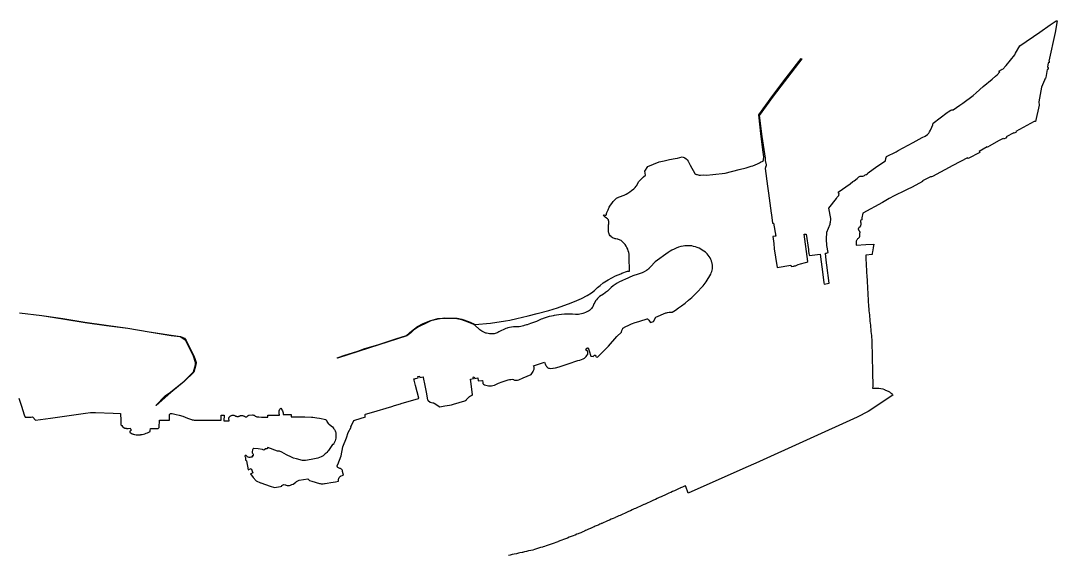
# Model space of a CAD drawing. Header units: inches. Extents: x 700041 to 707276, y 9319434 to 9324899.
# Drawn here: x 702514 to 707276, y 9322442 to 9324899 of the extents above; entities that cross this region are included whole.
import ezdxf

# ---------------------------------------------------------------- set-up
doc = ezdxf.new("R2010")
doc.units = ezdxf.units.IN
doc.header["$MEASUREMENT"] = 0

msp = doc.modelspace()

# ---------------------------------------------------------------- linework, layer by layer
for points in [[(702505.2, 9323164.5), (702517, 9323128), (702530.2, 9323087.6), (702533.8, 9323076.5), (702561.2, 9323077.6), (702568, 9323077.8), (702570, 9323076.2), (702580.9, 9323063.5), (702650.9, 9323072.7), (702811.7, 9323095.1), (702834.8, 9323098.6), (702857.9, 9323097.9), (702937.8, 9323095.5), (702971.5, 9323093.5), (702971.9, 9323090.6), (702972.8, 9323082.1), (702973.6, 9323073.2), (702974, 9323064.2), (702974, 9323063.8), (702974.1, 9323056.6), (702973.8, 9323043.2), (702973.7, 9323041.3), (702977.5, 9323038), (702981.8, 9323034.3), (702989.1, 9323028), (702990.5, 9323026.8), (702999.1, 9323026.8), (702999.8, 9323025.3), (703007.4, 9323025.6), (703015.8, 9323025.9), (703016.1, 9323024.4), (703017.5, 9323023.7), (703018.3, 9323023.1), (703018.9, 9323022.5), (703019.5, 9323021.7), (703019.9, 9323020.9), (703020.2, 9323020), (703020.3, 9323019.1), (703020.3, 9323019), (703020.3, 9323018.1), (703020.2, 9323017.2), (703019.9, 9323016.3), (703019.5, 9323015.5), (703019, 9323014.8), (703018.3, 9323014.1), (703017.6, 9323013.6), (703016.5, 9323012.9), (703015.8, 9323012.3), (703015.4, 9323011.9), (703015.1, 9323011.4), (703014.8, 9323010.9), (703014.7, 9323010.3), (703014.6, 9323009.9), (703014.6, 9323009.5), (703014.6, 9323008.9), (703014.8, 9323008.3), (703015, 9323007.8), (703015.4, 9323007.3), (703015.6, 9323007), (703015.8, 9323006.8), (703017.8, 9323005), (703019.9, 9323003.4), (703020.9, 9323002.7), (703023.9, 9323001.1), (703027, 9322999.8), (703030.3, 9322998.8), (703032.3, 9322998.4), (703036.9, 9322997.5), (703043.9, 9322996.5), (703051, 9322996), (703058.2, 9322996.1), (703061.9, 9322996.4), (703063.9, 9322996.5), (703065.8, 9322996.7), (703072.2, 9322997.3), (703078.5, 9322998.5), (703084.6, 9323000.3), (703090.6, 9323002.7), (703096.8, 9323005.2), (703102.8, 9323008.2), (703108.5, 9323011.7), (703109.1, 9323016.1), (703109.5, 9323025.5), (703145.3, 9323025.5), (703150.4, 9323030.1), (703151.3, 9323063.1), (703151.3, 9323063.9), (703196.8, 9323063.4), (703197, 9323085.9), (703197.2, 9323087.5), (703197.8, 9323089), (703198.6, 9323090.4), (703199.6, 9323091.6), (703200.7, 9323092.6), (703201.9, 9323093.3), (703203.3, 9323093.9), (703204.6, 9323094.3), (703206.1, 9323094.4), (703207.4, 9323094.3), (703208.7, 9323094.1), (703210, 9323093.7), (703216.1, 9323092.5), (703228.3, 9323089.7), (703242.1, 9323086.1), (703257.8, 9323081.3), (703268.9, 9323077.4), (703279.9, 9323073.1), (703297.7, 9323066.5), (703302, 9323065.2), (703306.5, 9323064.3), (703311, 9323063.8), (703315.1, 9323063.8), (703435.3, 9323063), (703435.4, 9323085.6), (703447.8, 9323085.4), (703447.5, 9323060.7), (703471.1, 9323059.8), (703470.2, 9323071.1), (703470.2, 9323072.8), (703470.5, 9323074.4), (703471.1, 9323076), (703472, 9323077.4), (703473.1, 9323078.7), (703474.3, 9323079.7), (703476.4, 9323081.4), (703478.9, 9323083), (703480.7, 9323084.1), (703482.7, 9323085.2), (703484.5, 9323085.8), (703486.3, 9323086.3), (703488.1, 9323086.5), (703490.8, 9323086.4), (703493.4, 9323085.9), (703496.7, 9323084.4), (703501.6, 9323082.1), (703503, 9323081.5), (703504.7, 9323080.8), (703506.5, 9323080.4), (703508, 9323080.1), (703509.3, 9323080), (703511.3, 9323080), (703513.4, 9323080.2), (703514.9, 9323080.5), (703515, 9323080.5), (703516.4, 9323080.9), (703517.7, 9323081.4), (703518.9, 9323081.5), (703521.2, 9323083.6), (703521.3, 9323083.7), (703522.7, 9323084.9), (703525.5, 9323084.9), (703526.2, 9323085), (703527.1, 9323085), (703529.1, 9323084.9), (703532.2, 9323084.5), (703535.3, 9323083.8), (703537, 9323083.3), (703539.7, 9323082.2), (703541.7, 9323081.2), (703545.1, 9323079), (703546.5, 9323078.5), (703547.9, 9323078.2), (703549.3, 9323078.2), (703550.8, 9323078.4), (703552.1, 9323078.8), (703553.4, 9323079.4), (703554.6, 9323080.3), (703555.5, 9323081.1), (703556.2, 9323082.1), (703556.6, 9323082.5), (703557.7, 9323083.5), (703558.9, 9323084.4), (703560.2, 9323085), (703561.6, 9323085.5), (703563.1, 9323085.7), (703578.4, 9323087.3), (703578.8, 9323087.3), (703580.7, 9323087.2), (703582.7, 9323086.9), (703584.5, 9323086.3), (703586.3, 9323085.5), (703587.2, 9323084.9), (703591.6, 9323082.2), (703592.4, 9323081.7), (703595.2, 9323080.3), (703598.2, 9323079.2), (703601.3, 9323078.6), (703603.7, 9323078.4), (703608.4, 9323078), (703620.1, 9323077.6), (703623.2, 9323077.5), (703648.7, 9323076.8), (703648.8, 9323080.6), (703648.8, 9323084.7), (703648.8, 9323085.7), (703649.4, 9323085.7), (703698.1, 9323085.5), (703700.3, 9323085.5), (703703.3, 9323085.5), (703702.3, 9323088.5), (703701.6, 9323091.5), (703701.3, 9323094.7), (703701, 9323100), (703701.4, 9323105.3), (703702.5, 9323110.6), (703704.7, 9323113.7), (703706.1, 9323114.9), (703708.9, 9323118.6), (703716.3, 9323106.5), (703718.6, 9323100.8), (703719.1, 9323096.6), (703719.3, 9323089.9), (703721.4, 9323089.3), (703755.8, 9323088.7), (703756.6, 9323078.4), (703758, 9323078.4), (703819.3, 9323077.8), (703849.5, 9323077.2), (703856, 9323076.6), (703874.5, 9323074.4), (703887.1, 9323072.5), (703915.3, 9323065.5), (703915.8, 9323065.2), (703917.3, 9323063.7), (703918.5, 9323062), (703919.5, 9323060.1), (703919.9, 9323059), (703920.9, 9323056.3), (703923.2, 9323052.3), (703926, 9323048.6), (703929.3, 9323045.4), (703930.5, 9323044.5), (703940.4, 9323036.6), (703945.6, 9323032), (703950.3, 9323027), (703951.5, 9323025.6), (703955.1, 9323021), (703957.3, 9323017.5), (703959.1, 9323013.8), (703960.5, 9323009.9), (703961.3, 9323005.8), (703961.6, 9323001.7), (703961.6, 9323000), (703961.5, 9322992.7), (703961.3, 9322986.8), (703961.3, 9322985.7), (703960.8, 9322979.8), (703959.6, 9322974.1), (703957.9, 9322968.4), (703954.1, 9322959.3), (703950.8, 9322953), (703950.7, 9322952.7), (703950.5, 9322952.4), (703950.2, 9322952), (703949.8, 9322951.6), (703949.3, 9322951.2), (703948.7, 9322951), (703948.2, 9322950.9), (703947.6, 9322950.9), (703947, 9322950.9), (703946.4, 9322951.1), (703933.9, 9322932.9), (703927.1, 9322924), (703924.9, 9322921.2), (703920, 9322915.2), (703916.7, 9322911.7), (703912, 9322907.9), (703902.6, 9322899.8), (703893.4, 9322894.9), (703878.2, 9322888.6), (703847.8, 9322881.8), (703822.3, 9322878.4), (703807.8, 9322877.8), (703780.4, 9322885.5), (703766.4, 9322889.1), (703757.7, 9322893), (703734.2, 9322904.4), (703713.5, 9322916.1), (703702.6, 9322920.8), (703693.1, 9322920.1), (703649.5, 9322937.5), (703649.1, 9322937.1), (703646.3, 9322933.4), (703646, 9322933), (703645.7, 9322932.6), (703645.1, 9322932.1), (703644.4, 9322931.6), (703643.6, 9322931.3), (703642.8, 9322931.1), (703642, 9322931.1), (703641.2, 9322931.1), (703640.4, 9322931.3), (703638.8, 9322932), (703637.7, 9322932.4), (703635.5, 9322930.1), (703635, 9322929), (703634.4, 9322928), (703633.6, 9322927.1), (703632.7, 9322926.3), (703631.7, 9322925.7), (703627.7, 9322926.4), (703623.9, 9322927.8), (703605.3, 9322932.1), (703585.1, 9322933.7), (703584.2, 9322933.4), (703582.5, 9322932.3), (703581, 9322930.9), (703579.7, 9322929.3), (703578.7, 9322927.5), (703578, 9322925.5), (703576.9, 9322919.6), (703576.4, 9322915.5), (703577.8, 9322912.5), (703579.4, 9322909.6), (703581.5, 9322907), (703582, 9322905.6), (703582.3, 9322904.2), (703582.4, 9322902.7), (703582.4, 9322901.2), (703581.2, 9322900.2), (703579.9, 9322899.5), (703578.5, 9322899), (703577.1, 9322898.7), (703577.4, 9322898.4), (703577.7, 9322898.1), (703578, 9322897.8), (703578.1, 9322897.4), (703578.3, 9322897), (703578.3, 9322896.6), (703578.3, 9322896.2), (703578.2, 9322895.8), (703578, 9322895.3), (703577.7, 9322894.8), (703577.4, 9322894.4), (703577, 9322894.1), (703576.5, 9322893.8), (703576, 9322893.7), (703575.5, 9322893.6), (703575, 9322893.6), (703571, 9322892.4), (703566.9, 9322891.8), (703562.7, 9322891.9), (703558.6, 9322892.7), (703555.3, 9322895.1), (703552.5, 9322897.9), (703550, 9322901.1), (703549.1, 9322901.2), (703548.2, 9322901.2), (703547.2, 9322901.1), (703546.4, 9322900.8), (703545.5, 9322900.4), (703544.8, 9322899.9), (703544.1, 9322899.2), (703543.6, 9322898.4), (703543.2, 9322897.6), (703544.7, 9322895), (703545.9, 9322892.2), (703546.6, 9322889.3), (703546.9, 9322886.3), (703546.8, 9322883.3), (703546.4, 9322881), (703545.7, 9322878.8), (703550, 9322878.5), (703551.1, 9322876.7), (703559.4, 9322834.8), (703561.1, 9322835.8), (703572.6, 9322841.4), (703580.9, 9322821.9), (703571.6, 9322817.2), (703569, 9322815.9), (703581.5, 9322800.2), (703594.8, 9322784.3), (703615.4, 9322775.9), (703616.6, 9322775.4), (703659.4, 9322759.3), (703679.4, 9322753.4), (703706.6, 9322759), (703713, 9322760.4), (703712.9, 9322762.5), (703712.9, 9322762.6), (703714, 9322763.2), (703722.8, 9322768.2), (703730.5, 9322765.8), (703732.3, 9322764.2), (703733.1, 9322764.2), (703738.1, 9322763.6), (703743.1, 9322763.3), (703748.1, 9322763.3), (703753.9, 9322764.7), (703759.6, 9322766.8), (703764.9, 9322769.4), (703777.3, 9322778.4), (703781.3, 9322780.9), (703787.3, 9322784.5), (703792.3, 9322787.5), (703833, 9322792.9), (703835.2, 9322790.9), (703839.8, 9322786.4), (703850.5, 9322783.1), (703885.8, 9322771.9), (703888.3, 9322771.6), (703888.8, 9322771.5), (703894.2, 9322770.9), (703902.6, 9322770.6), (703910.1, 9322771.4), (703913.1, 9322771.7), (703922.2, 9322773.3), (703939.3, 9322776.3), (703959.5, 9322779.8), (703973.9, 9322782.8), (703973.8, 9322783.6), (703973.8, 9322783.7), (703973.6, 9322787.7), (703974.1, 9322791.6), (703975.2, 9322795.4), (703977, 9322799), (703979.3, 9322802.3), (703982.1, 9322805.1), (703984.2, 9322806.6), (703985.3, 9322807.2), (703985.4, 9322807.2), (703996.7, 9322809.7), (703992.7, 9322827.4), (703992.4, 9322829.9), (703991.6, 9322832.2), (703990.5, 9322834.4), (703989, 9322836.4), (703987.3, 9322838.1), (703985.2, 9322839.4), (703983, 9322840.4), (703979.7, 9322841.1), (703976.5, 9322842.2), (703973.5, 9322843.7), (703970.7, 9322845.6), (703969.6, 9322847.1), (703968.8, 9322848.8), (703968.3, 9322850.5), (703968.1, 9322852.4), (703968.2, 9322854.2), (703968.7, 9322856), (703969.4, 9322857.7), (703970.4, 9322859.3), (703985.8, 9322899.6), (703993.1, 9322940.3), (704010.4, 9322982.5), (704018.8, 9323005.8), (704031.9, 9323031.5), (704030.1, 9323032.3), (704044.7, 9323061.3), (704049.4, 9323062.7), (704098, 9323077.8), (704096.9, 9323082), (704095.7, 9323086.6), (704095.6, 9323087.1), (704095.7, 9323087.5), (704095.8, 9323088), (704095.9, 9323088.5), (704096.2, 9323088.9), (704096.5, 9323089.2), (704096.8, 9323089.6), (704097.3, 9323089.8), (704097.7, 9323090), (704097.9, 9323090.1), (704125.4, 9323097.8), (704219.6, 9323126.4), (704231.6, 9323130.1), (704258.9, 9323138.8), (704261.7, 9323139.8), (704340.8, 9323163.3), (704343.5, 9323164.3), (704327.6, 9323223.1), (704319.6, 9323252.6), (704321, 9323253), (704324.6, 9323253.8), (704327.1, 9323254.4), (704339.7, 9323257.8), (704338.5, 9323264), (704345.2, 9323265.4), (704347, 9323259.1), (704362.5, 9323262.4), (704363, 9323259.6), (704366.1, 9323244.4), (704367.5, 9323237.3), (704376.8, 9323191.4), (704383.1, 9323156.9), (704386.3, 9323153.9), (704386.5, 9323153.8), (704395.7, 9323145.5), (704407.5, 9323142.7), (704410, 9323142.1), (704412.6, 9323141.5), (704414.1, 9323141), (704439.7, 9323124.3), (704462.8, 9323128.7), (704483.7, 9323132.6), (704493.2, 9323134.4), (704502.5, 9323137.4), (704554.1, 9323151.7), (704554.9, 9323152), (704556.8, 9323152.8), (704558.6, 9323153.9), (704560.1, 9323155.3), (704561.4, 9323157), (704562.3, 9323158.7), (704566.5, 9323163.5), (704571.2, 9323167.9), (704576.2, 9323171.9), (704580.9, 9323174.9), (704584.5, 9323176.9), (704585.8, 9323177.6), (704588, 9323178.5), (704589.6, 9323179.2), (704582.6, 9323229.6), (704580.7, 9323252), (704593.6, 9323254), (704591.8, 9323260.2), (704597.4, 9323261.9), (704600, 9323255.3), (704613.3, 9323258.2), (704615.6, 9323244), (704632.1, 9323245.5), (704635.5, 9323245), (704637.3, 9323236), (704637.2, 9323234.6), (704637.3, 9323233.2), (704637.7, 9323231.8), (704638.3, 9323230.5), (704639, 9323229.3), (704640, 9323228.3), (704641.1, 9323227.4), (704642.4, 9323226.7), (704643.7, 9323226.2), (704650.1, 9323224.2), (704656.5, 9323222.7), (704663.1, 9323221.7), (704663.7, 9323221.6), (704669.8, 9323221.1), (704676.7, 9323221.4), (704683.5, 9323222.5), (704690.1, 9323224.3), (704696.6, 9323226.8), (704702.7, 9323230), (704708.4, 9323233.9), (704725.9, 9323239.7), (704754, 9323247.9), (704759.7, 9323249.5), (704762.6, 9323250), (704765.6, 9323250.7), (704771.5, 9323251.5), (704777.3, 9323249.4), (704779, 9323248.5), (704782.8, 9323246.6), (704789.3, 9323246.4), (704795.8, 9323246.8), (704802.2, 9323248.1), (704821.7, 9323257.3), (704840.4, 9323265.1), (704859, 9323273.4), (704862.3, 9323277.3), (704862.5, 9323277.6), (704865.2, 9323281.6), (704867.6, 9323286.2), (704868.1, 9323287.7), (704869.4, 9323291.1), (704872.5, 9323297.4), (704873.5, 9323307.2), (704870.2, 9323312.5), (704921, 9323329.1), (704925.5, 9323317.9), (704927.1, 9323313.8), (704928.9, 9323310.9), (704929.4, 9323310.1), (704932.1, 9323306.8), (704935.4, 9323304), (704939, 9323301.6), (704944, 9323301.4), (704949.6, 9323301.2), (704958.7, 9323301.6), (704960.2, 9323301.7), (704970.8, 9323302.9), (704987.1, 9323307.5), (705028.7, 9323321.4), (705073.9, 9323337.2), (705082.3, 9323339.1), (705090.5, 9323341.6), (705098.5, 9323344.7), (705103.4, 9323347.7), (705107.8, 9323351.3), (705109.9, 9323353.5), (705110.7, 9323354.3), (705111.8, 9323355.4), (705115.2, 9323360), (705118.8, 9323365.7), (705120, 9323371.3), (705119.3, 9323376.3), (705116.6, 9323383.6), (705115.5, 9323383.7), (705113.6, 9323384), (705113.1, 9323384), (705112.7, 9323384), (705112.2, 9323384.2), (705111.8, 9323384.4), (705111.4, 9323384.7), (705111.1, 9323385), (705110.8, 9323385.4), (705110.6, 9323385.8), (705110.5, 9323386.3), (705110.4, 9323386.8), (705111.2, 9323388.7), (705112.4, 9323390.5), (705113.8, 9323392), (705115.4, 9323393.3), (705117.2, 9323394.3), (705119.2, 9323395), (705121.3, 9323395.3), (705125.3, 9323381.8), (705132.5, 9323357.5), (705143.7, 9323356.3), (705145.8, 9323359.1), (705149.4, 9323362.1), (705153.1, 9323361.1), (705155.8, 9323356.9), (705158, 9323354.7), (705164, 9323352.9), (705214.7, 9323403.8), (705252.8, 9323447.3), (705273.4, 9323467.5), (705276.2, 9323474.5), (705279.5, 9323484.3), (705279.8, 9323485.9), (705293.8, 9323493.5), (705304.3, 9323498.8), (705320.7, 9323505.7), (705336.9, 9323512.4), (705342.7, 9323514.1), (705357.9, 9323517.7), (705391.9, 9323529.2), (705393.7, 9323528.4), (705399.1, 9323522.9), (705405.1, 9323513.3), (705406, 9323511.8), (705411.6, 9323513.9), (705420.7, 9323517.2), (705432.5, 9323536.9), (705477.6, 9323555.8), (705481.4, 9323557), (705485.3, 9323558), (705492.7, 9323559.3), (705500.2, 9323559.8), (705503.6, 9323559.9), (705506.6, 9323559.9), (705521.5, 9323569.1), (705536, 9323578.8), (705550.2, 9323588.9), (705566.5, 9323601.2), (705582.2, 9323614.1), (705597.6, 9323627.6), (705612.4, 9323641.6), (705626.7, 9323656.1), (705640.5, 9323671.1), (705648.9, 9323680.8), (705662.7, 9323698.3), (705683.9, 9323734.5), (705686.6, 9323740.4), (705688.8, 9323746.5), (705690.4, 9323752.8), (705691.5, 9323759.2), (705692, 9323765.7), (705692, 9323772.2), (705691.6, 9323776.2), (705691.1, 9323780.3), (705690.2, 9323784.4), (705689.5, 9323787.8), (705687.4, 9323795.1), (705684.7, 9323802.1), (705681.3, 9323808.9), (705677.3, 9323815.3), (705672.7, 9323821.3), (705667.6, 9323826.8), (705659.4, 9323834.4), (705652.6, 9323839.9), (705645.5, 9323845), (705638.1, 9323849.5), (705630.3, 9323853.4), (705622.3, 9323856.8), (705614.1, 9323859.7), (705605.7, 9323861.9), (705597.1, 9323863.6), (705589.2, 9323864.5), (705581.3, 9323865), (705573.3, 9323864.9), (705565.4, 9323864.4), (705557.5, 9323863.3), (705546.7, 9323860.9), (705536.1, 9323857.9), (705525.7, 9323854.1), (705515.6, 9323849.7), (705506.1, 9323844.8), (705497, 9323839.3), (705488.3, 9323833.2), (705428.2, 9323790.3), (705407.7, 9323767.6), (705402.7, 9323762.6), (705400.9, 9323760.3), (705399.8, 9323759.8), (705397.9, 9323757.8), (705388.4, 9323750.9), (705378.9, 9323745.3), (705369.8, 9323739.9), (705350.9, 9323734.7), (705326.8, 9323727.1), (705289.8, 9323709.9), (705281.9, 9323706.5), (705275.8, 9323703.9), (705265.1, 9323698.8), (705254.8, 9323693), (705244.8, 9323686.7), (705235.1, 9323679.7), (705225.9, 9323672.2), (705217.2, 9323664.2), (705214.4, 9323660.9), (705210.2, 9323656.6), (705205.7, 9323652.8), (705200.9, 9323649.3), (705199.7, 9323648.6), (705190.8, 9323642.8), (705173, 9323630.7), (705168.9, 9323627.4), (705164, 9323622.6), (705163.7, 9323622.3), (705158.9, 9323616.7), (705154.6, 9323610.8), (705150.9, 9323604.4), (705147.7, 9323597.8), (705145.8, 9323592.9), (705143.7, 9323587.9), (705141.9, 9323584.3), (705139.8, 9323580.9), (705136.2, 9323576), (705132, 9323571.6), (705127.4, 9323567.7), (705122.9, 9323564.6), (705118.2, 9323562.1), (705108.8, 9323558.4), (705101.2, 9323555.3), (705095.7, 9323553), (705089.6, 9323551.1), (705083.4, 9323549.7), (705077.1, 9323548.9), (705076.8, 9323548.8), (705070.8, 9323548.5), (705062.9, 9323548.9), (705048.7, 9323549.6), (705034.4, 9323549.7), (705024.6, 9323549.8), (705011.9, 9323549.5), (704999.1, 9323548.7), (704986.5, 9323547.3), (704964.9, 9323543.8), (704959.7, 9323542.9), (704952.1, 9323541.6), (704942.3, 9323539.5), (704932.6, 9323536.8), (704923.1, 9323533.8), (704913.7, 9323530.2), (704911.6, 9323529.4), (704905.1, 9323526.7), (704892.9, 9323521.2), (704887.1, 9323518.6), (704884, 9323517.2), (704870, 9323511.7), (704855.8, 9323506.8), (704840.1, 9323501.8), (704838.9, 9323501.3), (704838.2, 9323501.2), (704827.3, 9323497.8), (704824.1, 9323496.8), (704818.2, 9323495.2), (704811, 9323493.8), (704803.7, 9323492.8), (704796.4, 9323492.3), (704789.1, 9323492.3), (704786.1, 9323492.2), (704777.3, 9323491.5), (704768.4, 9323490.4), (704759.7, 9323488.8), (704751.1, 9323486.7), (704749.5, 9323486.2), (704742.8, 9323484.2), (704711.1, 9323469.2), (704706.3, 9323466.5), (704703.1, 9323464.8), (704698.7, 9323462.8), (704694.1, 9323461.4), (704689.4, 9323460.4), (704684.7, 9323459.9), (704678.2, 9323459.6), (704674.1, 9323459.6), (704667.4, 9323459.9), (704660.8, 9323460.8), (704654.2, 9323462.3), (704650.3, 9323463.4), (704644.1, 9323465.8), (704638.2, 9323468.6), (704632.5, 9323471.8), (704628.1, 9323474.8), (704623.6, 9323478.5), (704598.7, 9323500.8), (704596.8, 9323502), (704595.6, 9323502.8), (704570, 9323513.8), (704539.9, 9323524.7), (704518.1, 9323529.4), (704466.2, 9323530.5), (704451.9, 9323530.5), (704432, 9323527.2), (704398.7, 9323519.5), (704380.4, 9323510.7), (704341.5, 9323492.1), (704318.5, 9323476.5), (704305.6, 9323464.2), (704288, 9323451.1), (704159, 9323409.4), (704063.5, 9323378.1), (703968.6, 9323348.2), (703968.2, 9323349.1), (703967.8, 9323350), (704002.8, 9323362.4), (704062.9, 9323379.7), (704095.4, 9323392.7), (704158.4, 9323411.6), (704237.1, 9323436.8), (704286, 9323452.6), (704299.4, 9323463.8), (704317.2, 9323477.6), (704336.2, 9323493), (704362.2, 9323507.5), (704398.1, 9323521.2), (704430.7, 9323530.4), (704451.5, 9323532.1), (704462.8, 9323534), (704518.3, 9323531.4), (704540.8, 9323527.9), (704571.6, 9323516.3), (704596.3, 9323505.2), (704600.7, 9323502.4), (704672.9, 9323508.3), (704741.6, 9323519.5), (704760.5, 9323522.6), (704792.9, 9323530.4), (704844.9, 9323542.7), (704887.2, 9323552.7), (704940.4, 9323566.7), (704980.2, 9323578.9), (705025.5, 9323596.3), (705029.9, 9323598.1), (705057.7, 9323609), (705089.9, 9323623), (705117.1, 9323635.9), (705135.7, 9323648.1), (705149.6, 9323659.3), (705164.2, 9323672.2), (705176.1, 9323682.7), (705190.1, 9323694.1), (705212.8, 9323708.7), (705246.2, 9323726.1), (705271.8, 9323735.8), (705275.9, 9323738.2), (705302.1, 9323747.2), (705310.9, 9323748.5), (705310.9, 9323750.2), (705310.1, 9323809.1), (705310.1, 9323813.6), (705309.9, 9323818.1), (705309.1, 9323826), (705307.6, 9323833.9), (705305.4, 9323841.7), (705302.6, 9323849.2), (705299.2, 9323856.4), (705295.1, 9323863.4), (705290.5, 9323869.9), (705285.3, 9323876.1), (705283.5, 9323878), (705279.6, 9323881.8), (705276, 9323885.2), (705273.7, 9323886.9), (705271.9, 9323888.2), (705268.2, 9323890.3), (705264.3, 9323892.1), (705260.3, 9323893.5), (705257.3, 9323894.2), (705254.2, 9323894.8), (705248.2, 9323896.1), (705244.8, 9323896.6), (705241.4, 9323897.5), (705236.3, 9323899.5), (705231.5, 9323902.2), (705227, 9323905.6), (705226.1, 9323906.5), (705222.5, 9323910.3), (705219.5, 9323914.5), (705217.1, 9323919.1), (705215.4, 9323924), (705214.6, 9323927.1), (705214.1, 9323930.2), (705214.1, 9323934.5), (705214.1, 9323945.1), (705214.1, 9323946.3), (705214.1, 9323947.6), (705214.4, 9323954.6), (705215.1, 9323961.6), (705215.4, 9323963.7), (705215.5, 9323964.5), (705216.1, 9323967.2), (705216, 9323968.1), (705216.2, 9323971.1), (705216, 9323976.1), (705215.1, 9323981), (705214.9, 9323981.9), (705214.4, 9323983.8), (705211.1, 9323987), (705210.4, 9323987.9), (705204.8, 9323991.9), (705198.9, 9323996.1), (705197.7, 9323997), (705192.8, 9324001.9), (705191.7, 9324004.6), (705194.8, 9324006), (705197.8, 9324004.4), (705199.2, 9324004.5), (705201.7, 9324004.7), (705205.6, 9324006.9), (705205.5, 9324008.8), (705205.9, 9324013.3), (705207.2, 9324017.7), (705208.3, 9324020.3), (705212.7, 9324030.3), (705218, 9324041.2), (705224.1, 9324051.7), (705229.1, 9324059.3), (705236, 9324068.7), (705236.9, 9324069.7), (705241.3, 9324074.5), (705246.1, 9324078.9), (705251.3, 9324082.7), (705256.9, 9324086), (705259.1, 9324087.1), (705260.6, 9324087.8), (705264.4, 9324089.4), (705286.3, 9324096.9), (705295.1, 9324101.5), (705303.6, 9324106.6), (705311.9, 9324112.1), (705320, 9324118.4), (705330.5, 9324126.5), (705336.5, 9324132.1), (705337.1, 9324132.8), (705341.9, 9324138.2), (705343.6, 9324140.4), (705353.5, 9324159.7), (705375.1, 9324181.3), (705375.1, 9324181.3), (705383.9, 9324188.5), (705380.7, 9324207.7), (705395.1, 9324229.3), (705447.3, 9324250.1), (705469.8, 9324255.5), (705495.1, 9324261.6), (705521.3, 9324266.1), (705531.4, 9324267.8), (705553.5, 9324272.6), (705557.7, 9324271.7), (705561.8, 9324270.2), (705565.6, 9324268.2), (705571.1, 9324263.8), (705576.4, 9324259.1), (705581.2, 9324254), (705590.1, 9324235.6), (705611, 9324196.7), (705615.8, 9324194.2), (705619.2, 9324192.8), (705620.8, 9324192.2), (705621.5, 9324192), (705626, 9324190.7), (705631.3, 9324189.7), (705636.6, 9324189.3), (705652.6, 9324190.9), (705664, 9324189.3), (705693.1, 9324191.5), (705750.4, 9324198), (705814.2, 9324214.3), (705846.6, 9324222.8), (705870.1, 9324230.1), (705877.6, 9324232.4), (705888.2, 9324236.3), (705898.5, 9324240.7), (705908.5, 9324245.7), (705913, 9324248.4), (705915.3, 9324249.7), (705919.8, 9324252.5), (705921.8, 9324253.3), (705927.1, 9324257.1), (705927.3, 9324259.8), (705928.1, 9324273.8), (705925.1, 9324295.4), (705916, 9324367.3), (705904.4, 9324466.2), (705969.2, 9324554.3), (706030.5, 9324636.3), (706100, 9324724.8), (706102.7, 9324723.2), (705971.5, 9324552.3), (705906.2, 9324463.9), (705919.2, 9324366.6), (705933.6, 9324266.5), (705934.1, 9324262.6), (705934.9, 9324256.9), (705938.3, 9324237.1), (705939.3, 9324230.9), (705937.3, 9324229.9), (705936.3, 9324225.9), (705935.7, 9324224), (705934.1, 9324219.4), (705944.9, 9324137.9), (705950.3, 9324105.5), (705962.5, 9324014.9), (705963.6, 9324006.4), (705968.7, 9323969), (705972.9, 9323968.1), (705982.7, 9323908.4), (705980.2, 9323908.1), (705980.1, 9323908.1), (705970.1, 9323906.8), (705970.1, 9323906.7), (705973.4, 9323874.7), (705975.9, 9323850.2), (705987.8, 9323773.5), (705989.2, 9323766.3), (705989.5, 9323764.7), (706051.8, 9323774.8), (706053.4, 9323770), (706065.4, 9323771.4), (706067.7, 9323771.6), (706072.9, 9323772.2), (706086.1, 9323777.9), (706095.9, 9323780.8), (706119.1, 9323787.3), (706125.3, 9323789.3), (706130.2, 9323791.6), (706112.9, 9323918.1), (706122.3, 9323918.6), (706132.7, 9323846.7), (706133.7, 9323840.3), (706135.3, 9323828.8), (706136.1, 9323823.4), (706137.8, 9323820.5), (706138.4, 9323819.7), (706186.5, 9323826.5), (706199.2, 9323733), (706204.5, 9323694.1), (706205.2, 9323688.8), (706228.3, 9323692.7), (706228.3, 9323692.8), (706217.7, 9323775.4), (706214.7, 9323798.8), (706210.8, 9323830), (706215.6, 9323831.3), (706222.9, 9323833.3), (706224.4, 9323833.8), (706217.7, 9323865.1), (706215.8, 9323895.5), (706218.3, 9323927.6), (706232.5, 9323964.5), (706233.3, 9323969.2), (706233.8, 9323972), (706236.1, 9323986.2), (706236.6, 9323989.1), (706227, 9324037.3), (706262.2, 9324081.6), (706264.3, 9324086.5), (706272.1, 9324096.1), (706272.8, 9324100.4), (706274.6, 9324101.8), (706272.4, 9324105.5), (706269.6, 9324110.2), (706324.8, 9324149.3), (706337.7, 9324159.3), (706343.4, 9324163.5), (706357.7, 9324174.1), (706365.1, 9324180.9), (706370.6, 9324185), (706374, 9324184.5), (706380.4, 9324184.5), (706383.3, 9324184.7), (706387.1, 9324186), (706390.1, 9324187.6), (706393.6, 9324190.4), (706398.3, 9324191.7), (706400.9, 9324192.8), (706402.7, 9324193.6), (706403.9, 9324195.6), (706404.9, 9324197.2), (706407.6, 9324200), (706447.2, 9324229.5), (706486.6, 9324255.5), (706489.1, 9324264.9), (706490.9, 9324270.8), (706492, 9324274.1), (706535.5, 9324296.3), (706545.8, 9324302.2), (706614.2, 9324338.9), (706656, 9324361.5), (706669.5, 9324368.7), (706680.7, 9324375.5), (706683.9, 9324378.4), (706686.4, 9324382.7), (706689.6, 9324388.5), (706693.3, 9324395), (706695.2, 9324399.5), (706703.9, 9324420.4), (706705.7, 9324428.3), (706770.5, 9324476.8), (706774.5, 9324479.4), (706788, 9324488.4), (706791.6, 9324488.9), (706794, 9324489.1), (706798.5, 9324488.5), (706829.1, 9324510.1), (706843.1, 9324519.2), (706890, 9324555.8), (706903, 9324567.1), (706936.4, 9324596), (706977.1, 9324629.6), (706993.2, 9324644.4), (706999.6, 9324650.4), (707012.3, 9324664.1), (707011.8, 9324664.5), (707007.9, 9324666.7), (707021.3, 9324674.7), (707023.6, 9324676.1), (707025.1, 9324675), (707041.9, 9324692.8), (707082, 9324742), (707085.1, 9324749.6), (707104.2, 9324783.4), (707196.5, 9324846.8), (707243.5, 9324879.7), (707272, 9324898.5), (707276.4, 9324898.6), (707267.1, 9324845), (707237.6, 9324713.5), (707239.8, 9324712.1), (707238.5, 9324706.7), (707234.2, 9324704.7), (707230.8, 9324685.5), (707234.8, 9324683.7), (707234.1, 9324676.5), (707230.5, 9324675.2), (707230.5, 9324675.2), (707223.9, 9324637.8), (707222.7, 9324635.2), (707219.1, 9324629.4), (707217.5, 9324625.6), (707203.4, 9324593.2), (707191.4, 9324525.8), (707192.7, 9324510.6), (707176.6, 9324434.9), (707170.4, 9324434.9), (707085.3, 9324389.6), (707086.9, 9324386.3), (707078.2, 9324381.6), (707076.6, 9324384), (707041.8, 9324364.5), (707043.6, 9324361), (707029.9, 9324354.3), (707027.8, 9324357), (707006.4, 9324346.9), (706966.2, 9324323.9), (706956.5, 9324317.8), (706954.8, 9324318.5), (706918.1, 9324297.4), (706919.9, 9324293.8), (706866.4, 9324265), (706864.3, 9324268), (706797, 9324233.7), (706703.1, 9324183.4), (706698.5, 9324181.1), (706694.6, 9324180.7), (706693.7, 9324181.5), (706657.1, 9324162.3), (706657.6, 9324159.2), (706610.2, 9324133.3), (706587.1, 9324123.2), (706576.9, 9324118.3), (706526.7, 9324093.6), (706504.6, 9324081), (706474, 9324063.3), (706383.4, 9324014.3), (706378.5, 9323993.2), (706378.1, 9323988), (706378.3, 9323984.4), (706373.5, 9323982), (706372.5, 9323979.2), (706371.6, 9323976.1), (706371.9, 9323973.4), (706373.3, 9323971.1), (706373.8, 9323967), (706373.9, 9323966.5), (706374.1, 9323964.4), (706374.1, 9323962.2), (706373.6, 9323960), (706372.9, 9323957.9), (706371.9, 9323956), (706367.2, 9323949.5), (706365.4, 9323947.8), (706364.3, 9323946.8), (706363.4, 9323945.7), (706362.8, 9323944.5), (706362.3, 9323943.1), (706362.1, 9323941.8), (706362.1, 9323940.4), (706362.4, 9323939), (706362.8, 9323937.7), (706363.5, 9323936.5), (706364, 9323935.7), (706364.6, 9323935.1), (706364.9, 9323934.8), (706366.2, 9323933.3), (706367.2, 9323931.7), (706368, 9323929.9), (706368.5, 9323928), (706368.7, 9323926.1), (706368.6, 9323924.1), (706368.3, 9323922.4), (706367.7, 9323916.6), (706367.8, 9323910.7), (706367.8, 9323909.8), (706367.7, 9323907.7), (706367.3, 9323905.7), (706366.6, 9323903.8), (706365.6, 9323902), (706364.3, 9323900.4), (706362.7, 9323899), (706361.6, 9323898.2), (706359.1, 9323896.2), (706356.9, 9323893.7), (706355.1, 9323891), (706353.7, 9323888.1), (706353.1, 9323886.2), (706352.7, 9323884.3), (706352.4, 9323882.2), (706352, 9323873.7), (706351.9, 9323869.9), (706351.7, 9323868.2), (706351.8, 9323867.7), (706396.4, 9323869.8), (706433.6, 9323871.6), (706433.2, 9323869.4), (706433, 9323868.2), (706432.7, 9323867.7), (706432.5, 9323866), (706432.5, 9323865.9), (706430.6, 9323854.4), (706427.4, 9323836), (706426.4, 9323830.8), (706426, 9323826.9), (706425.6, 9323823.9), (706396.1, 9323820.9), (706396.3, 9323815.9), (706396.6, 9323806.7), (706397.2, 9323797.1), (706397.7, 9323787.5), (706398.3, 9323777.8), (706398.8, 9323768.2), (706399.4, 9323758.5), (706400, 9323748.9), (706400.5, 9323739.3), (706401.1, 9323729.6), (706401.6, 9323720), (706402.2, 9323710.3), (706402.7, 9323700.7), (706402.8, 9323699.1), (706403.3, 9323691.1), (706403.8, 9323681.4), (706404.4, 9323671.8), (706404.9, 9323662.1), (706405.5, 9323652.5), (706406, 9323642.9), (706406.6, 9323633.2), (706407.1, 9323623.6), (706407.7, 9323613.9), (706408.2, 9323604.3), (706408.8, 9323594.7), (706409.3, 9323585), (706410.3, 9323575.5), (706411.2, 9323566), (706412.1, 9323556.5), (706413, 9323547), (706414, 9323537.6), (706414.9, 9323528.1), (706415.8, 9323518.6), (706416.7, 9323509.1), (706417.7, 9323499.6), (706418.6, 9323490.1), (706419.5, 9323480.6), (706420.5, 9323471.1), (706421.4, 9323461.6), (706422.3, 9323452.1), (706423.2, 9323442.6), (706424.2, 9323433.1), (706424.4, 9323423.4), (706424.6, 9323413.6), (706424.8, 9323403.9), (706425, 9323394.1), (706425.2, 9323384.3), (706425.4, 9323374.6), (706425.6, 9323364.8), (706425.8, 9323355), (706426.1, 9323345.3), (706426.3, 9323335.5), (706426.5, 9323325.7), (706426.7, 9323316), (706426.9, 9323306.2), (706427.1, 9323296.5), (706427.3, 9323286.7), (706427.5, 9323276.9), (706427.8, 9323267.2), (706428, 9323257.4), (706428.2, 9323247.6), (706428.4, 9323237.9), (706429, 9323228.6), (706428.9, 9323219.3), (706428, 9323210), (706437.3, 9323210.8), (706446.6, 9323210.9), (706456, 9323210.2), (706465.2, 9323208.7), (706474.3, 9323206.5), (706483.1, 9323203.7), (706484.8, 9323202.9), (706502, 9323195), (706504.8, 9323192.9), (706508.1, 9323190.9), (706510, 9323189.5), (706513.9, 9323186.7), (706515.7, 9323185.3), (706516.8, 9323183.7), (706518.7, 9323181), (706519.1, 9323180.5), (706520.3, 9323178.8), (706407.9, 9323102.3), (706357.2, 9323076.8), (705891.6, 9322865.9), (705845.5, 9322845.5), (705581.1, 9322728.2), (705569.5, 9322757.7), (705569.2, 9322758.4), (705567.7, 9322761.8), (705563.7, 9322759.9), (705554.6, 9322755.8), (705545.5, 9322751.7), (705543.3, 9322750.6), (705539.4, 9322748.9), (705536.4, 9322747.5), (705527.4, 9322743.4), (705518.3, 9322739.2), (705509.2, 9322735.1), (705500.4, 9322731.1), (705499.3, 9322730.6), (705491.5, 9322727.1), (705482.7, 9322723.1), (705473.9, 9322719.1), (705470.7, 9322717.7), (705465, 9322715.1), (705456.2, 9322711.1), (705447.4, 9322707.1), (705438.5, 9322703.1), (705429.7, 9322699.1), (705420.9, 9322695.1), (705412, 9322691.1), (705403.2, 9322687.1), (705394.4, 9322683.1), (705385.6, 9322679.1), (705382.2, 9322677.5), (705377.6, 9322675.5), (705376.7, 9322675.1), (705367.9, 9322671.1), (705359.1, 9322667.1), (705350.2, 9322663.1), (705341.4, 9322659.1), (705338.9, 9322657.9), (705332.6, 9322655), (705323.7, 9322651), (705314.9, 9322647), (705306.1, 9322643), (705297.2, 9322639), (705288.4, 9322635), (705279.6, 9322631), (705273.9, 9322628.5), (705268.1, 9322625.8), (705261.9, 9322623), (705253.2, 9322619.2), (705244.6, 9322615.5), (705243.3, 9322614.9), (705235.9, 9322611.7), (705227.2, 9322607.9), (705218.6, 9322604.1), (705209.9, 9322600.3), (705201.2, 9322596.5), (705192.5, 9322592.7), (705183.9, 9322588.9), (705180.8, 9322587.6), (705179.9, 9322587.2), (705175.2, 9322585.1), (705174.4, 9322584.8), (705169.5, 9322582.7), (705166.5, 9322581.4), (705157.9, 9322577.6), (705152.9, 9322575.4), (705149.2, 9322573.8), (705147.5, 9322573), (705140.5, 9322570), (705134.2, 9322567.1), (705133.9, 9322567), (705131.6, 9322565.9), (705122.6, 9322561.8), (705113.6, 9322557.8), (705109.2, 9322555.7), (705104.7, 9322553.7), (705095.7, 9322549.6), (705086.7, 9322545.5), (705078, 9322542.1), (705074.4, 9322540.7), (705069.3, 9322538.7), (705060.5, 9322535.3), (705060.1, 9322535.2), (705051.8, 9322531.9), (705043, 9322528.5), (705034.3, 9322525.1), (705025.5, 9322521.7), (705016.8, 9322518.3), (705008, 9322514.9), (704999.3, 9322511.5), (704990.6, 9322508.1), (704987.7, 9322507), (704983.7, 9322505.5), (704983.7, 9322505.4), (704981.8, 9322504.7), (704973.1, 9322501.3), (704964.3, 9322497.9), (704955.6, 9322494.5), (704946.6, 9322491.7), (704937.7, 9322488.8), (704928.7, 9322486), (704919.8, 9322483.2), (704914.2, 9322481.4), (704910.9, 9322480.3), (704901.9, 9322477.5), (704893, 9322474.6), (704884, 9322471.8), (704875.1, 9322468.9), (704866.2, 9322466.1), (704856.8, 9322464), (704847.3, 9322462), (704837.9, 9322459.9), (704828.5, 9322457.9), (704819.1, 9322455.8), (704817, 9322455.3), (704806.4, 9322453), (704800.3, 9322451.7), (704790.9, 9322449.6), (704781.5, 9322447.6), (704772.1, 9322445.5), (704762.7, 9322443.5), (704754.5, 9322441.7)], [(702507.8, 9323556.4), (702611.1, 9323543.4), (702707.5, 9323529.2), (702809.6, 9323512.7), (702907.4, 9323498.8), (703006.2, 9323485.2), (703104.1, 9323468.8), (703204.4, 9323453), (703247.5, 9323447.2), (703257.8, 9323443), (703266, 9323439.4), (703273.4, 9323430), (703309, 9323358.5), (703315.1, 9323341.5), (703319.3, 9323328.7), (703318.4, 9323317.6), (703309.4, 9323284.2), (703265.1, 9323241.6), (703203.5, 9323190.6), (703136.3, 9323130), (703135.7, 9323130.6), (703135.1, 9323131.2), (703177, 9323174.9), (703202.2, 9323192.1), (703263.9, 9323242.9), (703307.9, 9323285.5), (703317.1, 9323317.8), (703317, 9323328.7), (703307.6, 9323357.1), (703272.4, 9323428.9), (703247, 9323445.6), (703204.2, 9323451.4), (703104.5, 9323467.5), (703006, 9323483.8), (702906.4, 9323497.6), (702808.9, 9323511.3), (702707.3, 9323528.1), (702611, 9323542.4), (702507.4, 9323555.1)]]:
    msp.add_lwpolyline(points)

doc.saveas('drawing.dxf')
